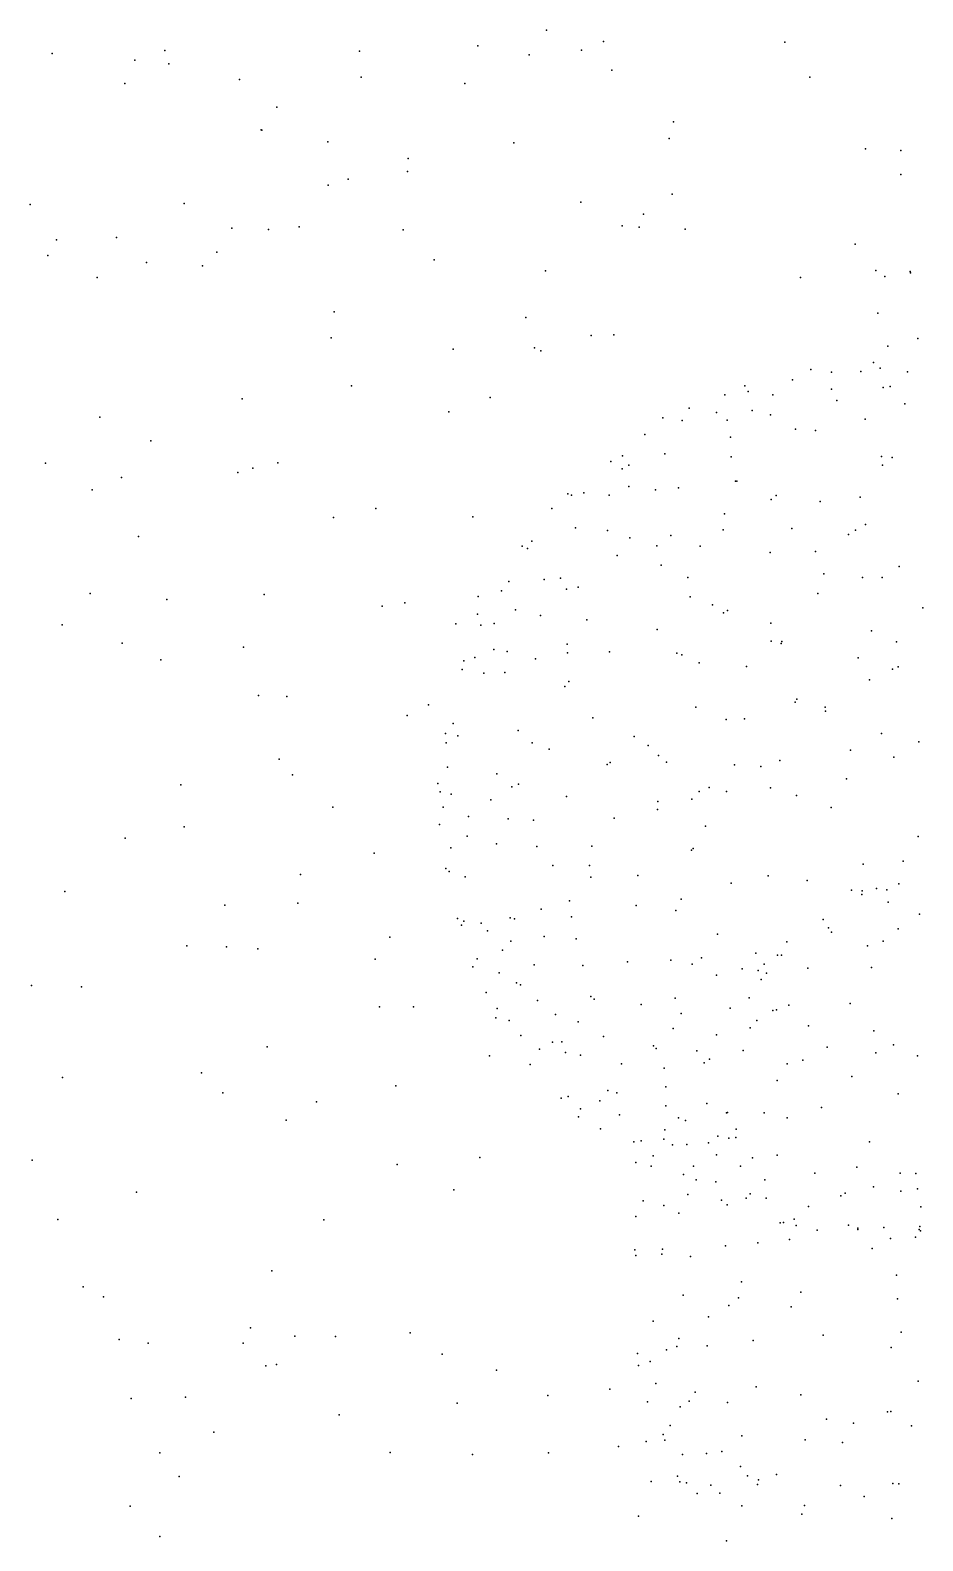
# Model space of a CAD drawing. Header units: metres. Extents: x -23.9 to 23.9, y -28.5 to 28.5.
# Drawn here: x -10.32 to -8.902, y -2.394 to 0.005 of the extents above; entities that cross this region are included whole.
import ezdxf

# ---------------------------------------------------------------- set-up
doc = ezdxf.new("R2010")
doc.units = ezdxf.units.M

msp = doc.modelspace()

# ---------------------------------------------------------------- linework, layer by layer
for p in [(-9.5, 0.0046, -0.8085), (-9.609, -0.0203, 17.9108), (-9.4094, -0.0135, -6.8164), (-9.1213, -0.0144, 16.9156), (-10.2851, -0.0323, 15.477), (-10.1535, -0.043, -5.4199), (-10.1059, -0.0276, -10.4388), (-9.7967, -0.0285, -10.0377), (-9.5273, -0.0346, 19.1129), (-9.4446, -0.0269, 12.782), (-10.0995, -0.0486, 18.2435), (-9.7943, -0.0702, 10.6538), (-9.3961, -0.0586, 16.5284), (-9.0821, -0.0698, 14.7334), (-10.1695, -0.0798, 11.6641), (-9.9873, -0.0734, 17.859), (-9.6294, -0.0801, 5.0072), (-9.9282, -0.1174, 15.521), (-9.2981, -0.141, 5.1978), (-9.9529, -0.1535, 10.945), (-9.9519, -0.1539, -3.2721), (-9.305, -0.1671, -9.1918), (-9.847, -0.1729, 13.34), (-9.552, -0.1743, 8.3027), (-8.9937, -0.1838, -4.005), (-8.9375, -0.1863, 15.7813), (-9.7194, -0.1993, 18.4966), (-9.8146, -0.2321, -0.8092), (-9.7209, -0.2196, 5.5021), (-8.9375, -0.2246, 12.097), (-9.8464, -0.2416, 9.415), (-9.3004, -0.2557, 4.7332), (-10.3197, -0.2721, -3.8938), (-10.0752, -0.2708, 5.1295), (-9.4456, -0.2685, -9.5041), (-9.346, -0.2874, -8.7863), (-9.9997, -0.3098, 13.6424), (-9.9415, -0.3116, -2.6424), (-9.8924, -0.3076, 9.9173), (-9.3797, -0.3059, -9.9544), (-9.353, -0.3081, 1.0187), (-9.28, -0.3114, 15.3965), (-10.2778, -0.328, 19.9922), (-10.1826, -0.3244, -0.3255), (-9.7273, -0.3122, 19.597), (-9.0101, -0.3351, 10.2768), (-10.2919, -0.3529, -2.3588), (-10.0234, -0.348, 8.158), (-10.135, -0.3643, 9.6587), (-10.0463, -0.3697, 4.761), (-9.6785, -0.3598, 10.2908), (-9.5015, -0.3777, -0.5107), (-8.9773, -0.3769, 15.1736), (-8.9227, -0.3783, -9.1027), (-8.9218, -0.3808, 5.9124), (-10.2135, -0.388, 18.3839), (-9.0969, -0.3881, 12.3832), (-8.9629, -0.3863, 5.1406), (-9.8369, -0.4425, 20.1739), (-9.533, -0.4516, 8.6698), (-8.974, -0.4446, 11.6283), (-9.3928, -0.4789, 12.56), (-9.8417, -0.4839, 14.2762), (-9.6483, -0.5019, 8.9981), (-9.5191, -0.4995, 14.5712), (-9.4291, -0.4799, -7.6127), (-8.9581, -0.497, -3.6194), (-8.9102, -0.4847, 4.4697), (-9.5087, -0.5043, 19.8337), (-8.9805, -0.5232, -6.4593), (-9.1096, -0.5508, -6.3423), (-9.0803, -0.5344, -6.4573), (-9.0477, -0.5382, -6.5476), (-9.001, -0.5373, -6.3517), (-8.97, -0.5318, -6.5465), (-8.9268, -0.5378, -6.384), (-9.8095, -0.5602, 19.0157), (-9.217, -0.5745, -6.4141), (-9.1851, -0.5601, -6.4972), (-9.1795, -0.5689, -6.3495), (-9.1407, -0.5742, -6.6648), (-9.0472, -0.5655, -6.676), (-8.9654, -0.5629, -6.2547), (-8.9542, -0.5611, -6.6762), (-9.983, -0.5806, 5.6333), (-9.5895, -0.5784, 4.4316), (-9.2734, -0.5958, -6.5353), (-9.1734, -0.599, 3.2325), (-9.039, -0.5832, -6.2104), (-8.9308, -0.5887, -6.7467), (-10.2089, -0.61, -2.985), (-9.6549, -0.6012, -8.1919), (-9.3151, -0.6107, 10.2025), (-9.2846, -0.615, -6.6332), (-9.2303, -0.6023, -6.2855), (-9.213, -0.6146, 1.6686), (-9.1443, -0.6059, -6.7502), (-8.9939, -0.613, -6.1333), (-10.128, -0.6472, 10.8683), (-9.3438, -0.6374, -6.4138), (-9.2079, -0.6416, -6.1648), (-9.1045, -0.6291, -6.1332), (-9.0731, -0.631, -6.8153), (-9.3791, -0.6714, -6.3492), (-9.312, -0.6683, -6.7179), (-10.2953, -0.6827, 20.3115), (-9.9662, -0.6907, 10.4524), (-9.9263, -0.6826, 13.1677), (-9.3977, -0.6804, -6.563), (-9.3798, -0.6917, -6.2805), (-9.3693, -0.6859, -6.6627), (-9.2068, -0.6728, -6.8199), (-8.9683, -0.6722, -9.595), (-8.9663, -0.6861, -6.029), (-8.9509, -0.674, -6.8899), (-10.1748, -0.7057, 7.5869), (-9.9899, -0.6978, 9.1354), (-9.2, -0.7113, -6.0615), (-9.1977, -0.7115, -6.8797), (-10.2213, -0.7254, 15.1822), (-9.466, -0.7318, -6.4091), (-9.46, -0.7336, -6.5838), (-9.4405, -0.73, -6.2947), (-9.4002, -0.7337, -6.7209), (-9.3693, -0.7201, -6.197), (-9.3268, -0.7252, -6.1349), (-9.2906, -0.7221, -6.8365), (-9.1434, -0.7404, -5.9944), (-9.1355, -0.7343, -6.9425), (-9.0654, -0.7435, 21.1514), (-9.002, -0.7367, -6.9651), (-9.7709, -0.7549, 14.6516), (-9.4913, -0.7551, -6.517), (-9.2173, -0.7635, -6.005), (-9.8382, -0.7693, 15.0623), (-9.6167, -0.768, 5.7919), (-9.454, -0.7858, -6.2145), (-9.4033, -0.7896, -6.8057), (-9.2197, -0.7889, -6.9521), (-9.1102, -0.7867, -5.948), (-9.0096, -0.7891, -7.9139), (-8.9932, -0.7803, 11.9913), (-10.1478, -0.7995, -3.6897), (-9.5384, -0.8145, -6.4911), (-9.523, -0.8069, -6.3794), (-9.3676, -0.8015, 19.6795), (-9.3248, -0.8142, -6.9087), (-9.3024, -0.7975, -6.0251), (-9.2559, -0.8147, 12.2457), (-9.0205, -0.7961, -5.9283), (-9.5302, -0.8183, -6.5656), (-9.388, -0.8295, -6.0786), (-9.145, -0.8249, -7.0101), (-9.073, -0.8232, -7.0225), (-9.3178, -0.8449, 2.9995), (-9.0595, -0.8585, 2.5713), (-8.9402, -0.8471, -2.995), (-9.5715, -0.8858, -6.334), (-9.5596, -0.8709, -6.6159), (-9.5036, -0.8677, 2.1825), (-9.4777, -0.8655, 1.58), (-9.4684, -0.8831, -6.823), (-9.4497, -0.8799, -6.0942), (-9.2758, -0.8643, -5.9565), (-8.9982, -0.8643, -7.062), (-8.9672, -0.8642, -5.8772), (-10.2243, -0.8896, 13.3982), (-10.103, -0.8995, 11.1976), (-9.9481, -0.8913, 7.8246), (-9.7607, -0.9102, -2.8403), (-9.7249, -0.9045, 12.33), (-9.6087, -0.8945, 10.2772), (-9.2721, -0.8953, -7.0073), (-9.2363, -0.9076, -5.9088), (-9.0692, -0.8899, -5.87), (-9.6096, -0.9226, -6.4754), (-9.5494, -0.9158, -6.2196), (-9.5095, -0.9246, -6.1357), (-9.4357, -0.9315, -6.9076), (-9.2187, -0.9206, -0.8589), (-9.2128, -0.9166, 5.6541), (-8.9025, -0.9125, -7.0851), (-10.2692, -0.9395, 0.2545), (-9.6441, -0.9379, -0.0435), (-9.604, -0.9402, -6.574), (-9.5831, -0.9377, -6.2802), (-9.3241, -0.9472, -7.0014), (-9.144, -0.9371, -7.0817), (-8.9838, -0.9489, -7.1074), (-10.1736, -0.9686, 4.2308), (-9.9808, -0.9749, 19.0322), (-9.5837, -0.979, -6.6992), (-9.5624, -0.982, -6.1852), (-9.4671, -0.9701, -6.0503), (-9.3998, -0.9824, -5.9783), (-9.1435, -0.9655, -5.8475), (-9.1271, -0.9693, -3.7158), (-9.1264, -0.966, 21.8731), (-8.9443, -0.9667, -5.8298), (-10.1124, -0.9954, 5.4774), (-9.6314, -0.9965, -6.5106), (-9.6138, -0.9914, -6.6293), (-9.5172, -0.9938, -6.1054), (-9.4666, -0.9838, 20.0727), (-9.2931, -0.9845, -5.901), (-9.2853, -0.9872, -7.0449), (-9.2575, -1.0001, 3.4809), (-9.1822, -1.0057, 21.3572), (-9.0053, -0.9921, 5.3785), (-8.9416, -1.0065, -7.1233), (-9.6339, -1.0106, -6.407), (-9.5994, -1.0163, -6.2446), (-9.566, -1.0155, -6.7769), (-9.4646, -1.0297, -6.9276), (-8.9869, -1.027, -5.805), (-8.9506, -1.0099, -1.0691), (-9.9571, -1.052, 10.7932), (-9.9123, -1.0533, 20.3784), (-9.4708, -1.0373, -6.015), (-9.6872, -1.0668, 4.4866), (-9.263, -1.0705, -7.0856), (-9.105, -1.0625, 1.2155), (-9.1025, -1.0577, 10.2726), (-9.0577, -1.0703, -7.1404), (-9.0568, -1.0767, -5.7983), (-9.7213, -1.0837, 12.9568), (-9.6484, -1.0962, -6.6049), (-9.4264, -1.0871, -5.9579), (-9.2148, -1.0897, -5.8343), (-9.1854, -1.0891, -7.1156), (-9.6603, -1.1122, -6.4238), (-9.6595, -1.1267, -6.5385), (-9.6405, -1.1158, -6.2942), (-9.5451, -1.1073, -6.0947), (-9.5229, -1.1268, -6.8808), (-9.3608, -1.1168, 4.1788), (-8.9683, -1.1123, -7.1523), (-8.909, -1.1255, -5.7923), (-9.4959, -1.1371, -6.0181), (-9.3383, -1.1313, -5.8898), (-9.3222, -1.147, 4.5844), (-9.0175, -1.1388, 11.6794), (-8.9487, -1.1497, 15.4149), (-9.9246, -1.1529, -3.1354), (-9.6574, -1.1656, -6.3446), (-9.4034, -1.1611, 19.7279), (-9.3989, -1.1581, -5.9282), (-9.3092, -1.1577, -7.0736), (-9.2016, -1.1619, -7.1184), (-9.1595, -1.1645, -5.806), (-9.1297, -1.1548, 11.1906), (-10.0806, -1.1936, 4.8631), (-9.9033, -1.1778, 11.1892), (-9.6726, -1.1917, -6.4532), (-9.5788, -1.1764, -6.8109), (-9.5551, -1.197, 19.325), (-9.5445, -1.1925, -6.0761), (-9.2416, -1.1977, 12.61), (-9.1444, -1.1985, -7.1426), (-9.0237, -1.1841, -5.7824), (-9.6686, -1.2049, 12.609), (-9.6514, -1.2086, -6.6444), (-9.5883, -1.2174, -6.1336), (-9.4683, -1.2122, -6.9616), (-9.323, -1.2202, -5.867), (-9.2694, -1.2162, -7.1008), (-9.2573, -1.2043, -5.8357), (-9.214, -1.2042, 2.6185), (-9.1029, -1.2107, -5.7882), (-9.8392, -1.2292, 5.5422), (-9.664, -1.2289, -6.5779), (-9.6237, -1.2437, -6.718), (-9.3925, -1.2465, -7.0202), (-9.3236, -1.2328, -0.4713), (-9.0482, -1.2294, -7.1569), (-10.0753, -1.2602, 8.7405), (-9.67, -1.2568, -6.4964), (-9.5608, -1.2475, -6.8391), (-9.5204, -1.2497, -6.8967), (-9.2473, -1.2591, 3.8064), (-10.1692, -1.2781, 20.2828), (-9.6516, -1.2939, -6.3174), (-9.6258, -1.2753, -6.2377), (-9.5793, -1.2872, -6.135), (-9.5151, -1.2913, 10.842), (-9.4282, -1.2911, -5.9507), (-9.2673, -1.2946, -7.0926), (-8.91, -1.2755, 21.9789), (-9.7734, -1.3022, 4.719), (-9.2695, -1.2973, -5.8474), (-8.9339, -1.3149, 21.1651), (-9.8905, -1.3362, 0.0901), (-9.66, -1.3264, -6.5154), (-9.6546, -1.3311, -6.3802), (-9.629, -1.3398, -6.6713), (-9.4901, -1.3219, -6.0146), (-9.4316, -1.3219, 1.3908), (-9.4298, -1.3403, -6.9804), (-9.3551, -1.3376, -5.9064), (-9.1478, -1.3384, -5.8049), (-8.9969, -1.3195, -5.7345), (-10.2649, -1.363, 9.542), (-9.207, -1.3496, -7.1075), (-9.0861, -1.3453, -5.7723), (-9.0156, -1.3611, -4.0712), (-8.9989, -1.3619, 10.8429), (-8.9761, -1.3583, -7.1495), (-8.9596, -1.3604, -5.4339), (-8.9404, -1.3511, -5.6713), (-10.0105, -1.3847, 12.0417), (-9.8947, -1.3814, 5.1431), (-9.4636, -1.3778, 5.3858), (-9.3576, -1.3853, -7.0203), (-9.2859, -1.3753, 11.7381), (-8.9993, -1.3677, -5.5886), (-8.9575, -1.3799, 15.7893), (-9.6414, -1.4059, -6.5254), (-9.6313, -1.4099, -6.6002), (-9.6039, -1.4132, -6.2512), (-9.5575, -1.4048, -6.7981), (-9.5509, -1.4063, -6.1329), (-9.5085, -1.3912, -6.8761), (-9.4601, -1.4031, -6.9334), (-9.2945, -1.393, -7.0613), (-9.0605, -1.4075, -5.5406), (-8.9076, -1.3991, -5.2641), (-9.7487, -1.4354, 11.5403), (-9.6349, -1.4163, -6.3888), (-9.5935, -1.4255, 19.6267), (-9.5035, -1.4347, -6.0817), (-9.4526, -1.438, -6.0145), (-9.2282, -1.4308, -5.8381), (-9.0524, -1.4205, -5.4125), (-9.0474, -1.4277, -7.1208), (-8.9416, -1.4222, -7.1619), (-10.0711, -1.4492, 19.2806), (-10.008, -1.4509, 6.9455), (-9.9581, -1.4538, 13.2207), (-9.5696, -1.4562, 2.167), (-9.5565, -1.4418, 4.9978), (-9.1676, -1.4609, 4.6013), (-9.1183, -1.4431, -7.107), (-8.9901, -1.4492, -5.2402), (-8.9656, -1.4418, 21.5031), (-9.7718, -1.4706, -4.104), (-9.6171, -1.4827, -6.5025), (-9.61, -1.4697, -6.3387), (-9.5198, -1.4796, -3.5955), (-9.4421, -1.4806, -6.9138), (-9.3712, -1.4748, -5.9665), (-9.3027, -1.4722, -7.0231), (-9.2686, -1.4786, -5.9001), (-9.2539, -1.4685, -1.1672), (-9.1893, -1.486, -5.7874), (-9.1546, -1.4785, -5.5467), (-9.1334, -1.4642, -5.7208), (-9.1269, -1.4641, -5.4701), (-9.0848, -1.4848, -5.3088), (-8.9837, -1.4838, -7.1085), (-9.575, -1.4923, -6.2547), (-9.5477, -1.5078, 20.3158), (-9.2301, -1.4959, -7.048), (-9.164, -1.4884, -5.8588), (-9.159, -1.5026, -5.4127), (-9.1504, -1.4926, 3.3837), (-10.3177, -1.5125, 19.5085), (-10.2382, -1.5144, 19.9935), (-9.5956, -1.5236, -6.558), (-9.5415, -1.5113, -6.1919), (-9.4298, -1.5297, -6.044), (-9.4243, -1.5341, -1.8917), (-9.2955, -1.5323, -5.9393), (-9.1782, -1.5317, -5.7245), (-9.7652, -1.5459, 12.505), (-9.711, -1.5462, -0.4842), (-9.5784, -1.5487, -6.3768), (-9.514, -1.5362, -6.7769), (-9.4856, -1.5583, -6.1458), (-9.3496, -1.5424, -5.9863), (-9.2861, -1.5568, -6.9891), (-9.2086, -1.5482, -5.4926), (-9.1408, -1.5522, 20.5161), (-9.135, -1.5511, 2.9379), (-9.1152, -1.5437, -5.2438), (-9.0176, -1.5409, -7.0801), (-9.5802, -1.5635, -6.4599), (-9.5593, -1.5679, 1.7698), (-9.4498, -1.5698, -6.8311), (-9.2988, -1.5807, 2.3954), (-9.1764, -1.5796, -7.0191), (-9.166, -1.5679, -5.3032), (-9.0839, -1.5761, -5.1802), (-9.5407, -1.5915, -6.3219), (-9.4905, -1.6022, -4.4608), (-9.4756, -1.6017, 8.0815), (-9.4097, -1.5933, -6.0875), (-9.2301, -1.5905, -5.6747), (-8.9803, -1.5843, -5.0771), (-8.9492, -1.6064, 19.8745), (-9.9434, -1.6097, -3.7576), (-9.5903, -1.624, 11.8454), (-9.5111, -1.6134, -6.6551), (-9.47, -1.6189, -6.1981), (-9.446, -1.6229, -6.7833), (-9.3303, -1.6083, -6.0231), (-9.3259, -1.6125, -1.4718), (-9.2611, -1.6161, -5.5276), (-9.2412, -1.6295, -5.3766), (-9.1876, -1.6156, -5.8735), (-9.0931, -1.6306, -5.1349), (-9.0544, -1.6101, 15.4889), (-8.9773, -1.6193, 8.8476), (-8.9111, -1.6237, -7.1798), (-10.0476, -1.651, 11.4508), (-9.526, -1.6378, -6.4426), (-9.3809, -1.6369, -6.8372), (-9.3132, -1.6434, -6.8984), (-9.2497, -1.6353, -5.7253), (-9.118, -1.6366, -6.999), (-10.2685, -1.6586, 13.7953), (-9.7392, -1.6715, 7.7458), (-9.4028, -1.6788, -6.1694), (-9.3104, -1.6732, -6.0681), (-9.1336, -1.6633, 12.0537), (-9.0154, -1.6566, -7.0001), (-10.0137, -1.6827, 0.1425), (-9.8649, -1.6968, -1.1991), (-9.4768, -1.6911, -6.5439), (-9.4655, -1.6883, -6.6277), (-9.4155, -1.6956, -6.711), (-9.3882, -1.6825, -6.7813), (-9.2452, -1.6996, -5.8283), (-8.9415, -1.6843, -7.0291), (-9.9134, -1.726, -0.2461), (-9.4489, -1.7208, -6.4079), (-9.4462, -1.7082, -6.3131), (-9.3843, -1.7175, -6.227), (-9.3107, -1.7031, -5.5402), (-9.2902, -1.7225, -6.1148), (-9.2792, -1.7266, -5.7723), (-9.2142, -1.7145, -5.9665), (-9.2127, -1.7137, -5.2161), (-9.1545, -1.7147, 1.454), (-9.118, -1.7222, -6.9241), (-9.0633, -1.7058, 7.9774), (-9.4142, -1.7399, -6.5888), (-9.3122, -1.7417, -5.6747), (-9.1986, -1.7402, -6.8571), (-9.3614, -1.7605, -6.2895), (-9.3495, -1.7591, -6.6739), (-9.3135, -1.7563, -5.4058), (-9.3, -1.7653, -6.7432), (-9.2774, -1.765, -5.2977), (-9.2425, -1.7622, -5.8824), (-9.2281, -1.7516, -6.0386), (-9.2102, -1.7545, -6.1119), (-9.1996, -1.7536, 19.6049), (-8.9873, -1.7606, -6.8965), (-10.3166, -1.7897, -4.8857), (-9.7369, -1.7964, 13.0909), (-9.606, -1.7855, 8.4426), (-9.3583, -1.7932, -6.448), (-9.3307, -1.783, -5.4704), (-9.2303, -1.7813, -6.7798), (-9.173, -1.7857, -5.1183), (-9.1336, -1.7818, -6.8355), (-9.334, -1.799, -6.5678), (-9.2824, -1.8123, -5.8501), (-9.2667, -1.7992, -6.236), (-9.2624, -1.8209, -6.655), (-9.1918, -1.7993, 20.7665), (-9.1532, -1.8208, -6.7644), (-9.0741, -1.81, -5.0211), (-9.0074, -1.8005, -4.9783), (-8.9382, -1.8104, 3.9556), (-8.9135, -1.8107, -7.0482), (-10.1507, -1.8405, -0.5857), (-9.6472, -1.8368, 11.4709), (-9.2753, -1.8443, -6.4933), (-9.231, -1.8238, -5.178), (-9.1766, -1.8429, -6.6812), (-9.0328, -1.8463, -6.7483), (-9.0256, -1.8421, 2.1959), (-8.9806, -1.832, 8.3222), (-8.9376, -1.8386, -6.8725), (-8.9108, -1.8354, -7.1189), (-9.3466, -1.8541, -5.4483), (-9.3135, -1.8614, -5.7902), (-9.222, -1.8533, -6.5757), (-9.213, -1.8608, -6.3992), (-9.1827, -1.8498, 13.4985), (-9.1513, -1.8498, -6.2523), (-9.084, -1.8634, -6.2004), (-8.9055, -1.8637, -6.9685), (-10.2757, -1.8837, 7.9891), (-9.8536, -1.8845, 7.3967), (-9.358, -1.879, -5.5234), (-9.2901, -1.8737, -5.2526), (-9.1289, -1.8893, -6.4001), (-9.1237, -1.8888, -6.5486), (-9.1065, -1.8833, -6.326), (-9.1034, -1.8933, -5.0249), (-9.0202, -1.8928, -6.2619), (-9.1142, -1.9158, -6.1241), (-9.0702, -1.901, -6.4942), (-9.0058, -1.8974, -6.3486), (-9.0055, -1.8999, -6.5685), (-8.9644, -1.8968, -4.4044), (-8.954, -1.9141, -6.2987), (-8.9141, -1.912, -4.9149), (-8.9082, -1.8996, -6.3932), (-8.9071, -1.895, -6.5703), (-8.9061, -1.9018, -6.772), (-9.3598, -1.932, -5.6266), (-9.3581, -1.9408, -5.4631), (-9.3169, -1.9388, -5.8066), (-9.3159, -1.9307, -5.3058), (-9.2713, -1.9426, -5.2098), (-9.2157, -1.9259, -5.9792), (-9.1646, -1.9211, -5.073), (-8.9831, -1.9298, -4.9378), (-9.9362, -1.9655, -4.6066), (-9.1901, -1.9828, -6.0222), (-8.9441, -1.9723, -6.211), (-10.2356, -1.9909, -0.0821), (-10.2036, -2.0067, 11.2869), (-9.283, -2.004, -5.8884), (-9.1949, -2.0081, -5.099), (-9.0963, -1.999, -5.0104), (-8.9424, -2.0099, -4.9207), (-9.2429, -2.0385, -5.1738), (-9.2107, -2.0205, 14.6357), (-9.1115, -2.0223, -6.0883), (-9.9702, -2.0559, 20.1984), (-9.3305, -2.0452, -5.3534), (-10.1785, -2.0743, -0.9733), (-10.1326, -2.0802, 9.5377), (-9.9815, -2.0803, 13.3646), (-9.8994, -2.0691, 19.858), (-9.835, -2.0695, 8.509), (-9.7163, -2.0639, -1.138), (-9.2929, -2.0853, -5.852), (-9.2899, -2.0726, -5.2496), (-9.2451, -2.0842, -5.9263), (-9.172, -2.0761, -5.0861), (-9.0605, -2.0676, -4.9954), (-8.9366, -2.0629, -1.5647), (-9.6654, -2.0978, 20.7422), (-9.3556, -2.0965, -5.5192), (-9.3354, -2.1091, -5.3883), (-9.3096, -2.0907, 8.6518), (-8.9527, -2.0871, -4.9336), (-9.9456, -2.1164, -6.0254), (-9.9287, -2.1143, -6.6095), (-9.5791, -2.123, -6.3324), (-9.3538, -2.1158, -5.5902), (-9.3993, -2.1532, -5.2018), (-9.3264, -2.1442, -5.7293), (-9.2639, -2.1582, -5.8737), (-9.1671, -2.1497, -6.0152), (-8.9096, -2.1408, 19.593), (-10.1596, -2.1682, 9.8928), (-10.0729, -2.1657, -4.9122), (-9.6419, -2.1753, 13.254), (-9.498, -2.1635, 7.3164), (-9.3395, -2.1733, -5.5422), (-9.2879, -2.1814, -5.8001), (-9.2736, -2.1725, -5.2678), (-9.2126, -2.1744, -5.1752), (-9.0959, -2.1623, -6.0705), (-9.8291, -2.194, -5.5048), (-9.0555, -2.2008, 7.4296), (-8.9587, -2.1894, -4.9639), (-8.9533, -2.1885, -6.1514), (-10.0279, -2.2215, -1.3411), (-9.3148, -2.2254, -5.4862), (-9.3034, -2.2109, -5.3854), (-9.1898, -2.2275, -5.9382), (-9.0123, -2.2074, -6.1105), (-8.9205, -2.2116, -0.4598), (-10.114, -2.2545, 8.142), (-9.748, -2.2537, 11.3374), (-9.4968, -2.2542, -0.5694), (-9.3854, -2.2442, 11.5688), (-9.3418, -2.2365, 19.4925), (-9.3119, -2.2344, -5.6236), (-9.2215, -2.2524, -5.2335), (-9.0892, -2.2335, -6.0438), (-9.0298, -2.238, -5.027), (-9.6172, -2.2572, -6.7221), (-9.2842, -2.2572, -5.7342), (-9.2458, -2.2556, -5.8298), (-9.1917, -2.2758, -0.8858), (-10.083, -2.2917, 7.7455), (-9.3337, -2.3, 14.321), (-9.2919, -2.2916, -5.5077), (-9.2882, -2.3003, -5.5943), (-9.2775, -2.3018, -5.6645), (-9.1806, -2.2911, -5.9094), (-9.1631, -2.297, 8.9567), (-9.135, -2.2886, -5.9742), (-9.2606, -2.3191, -5.4149), (-9.2388, -2.3055, -5.3315), (-9.2245, -2.3184, -5.7943), (-9.165, -2.3048, -5.1957), (-9.033, -2.306, -5.0658), (-8.9955, -2.3235, 15.4395), (-8.9498, -2.3028, -6.1004), (-8.9405, -2.3038, -5.0092), (-10.1608, -2.339, -4.4966), (-9.1896, -2.3385, 13.7789), (-9.0901, -2.3382, -5.1427), (-9.3541, -2.3547, 13.4343), (-9.0943, -2.3516, -5.9524), (-8.9516, -2.3586, -5.0538), (-10.1137, -2.3871, -0.4876), (-9.2141, -2.394, -5.4549)]:
    msp.add_point(p)

doc.saveas('drawing.dxf')
